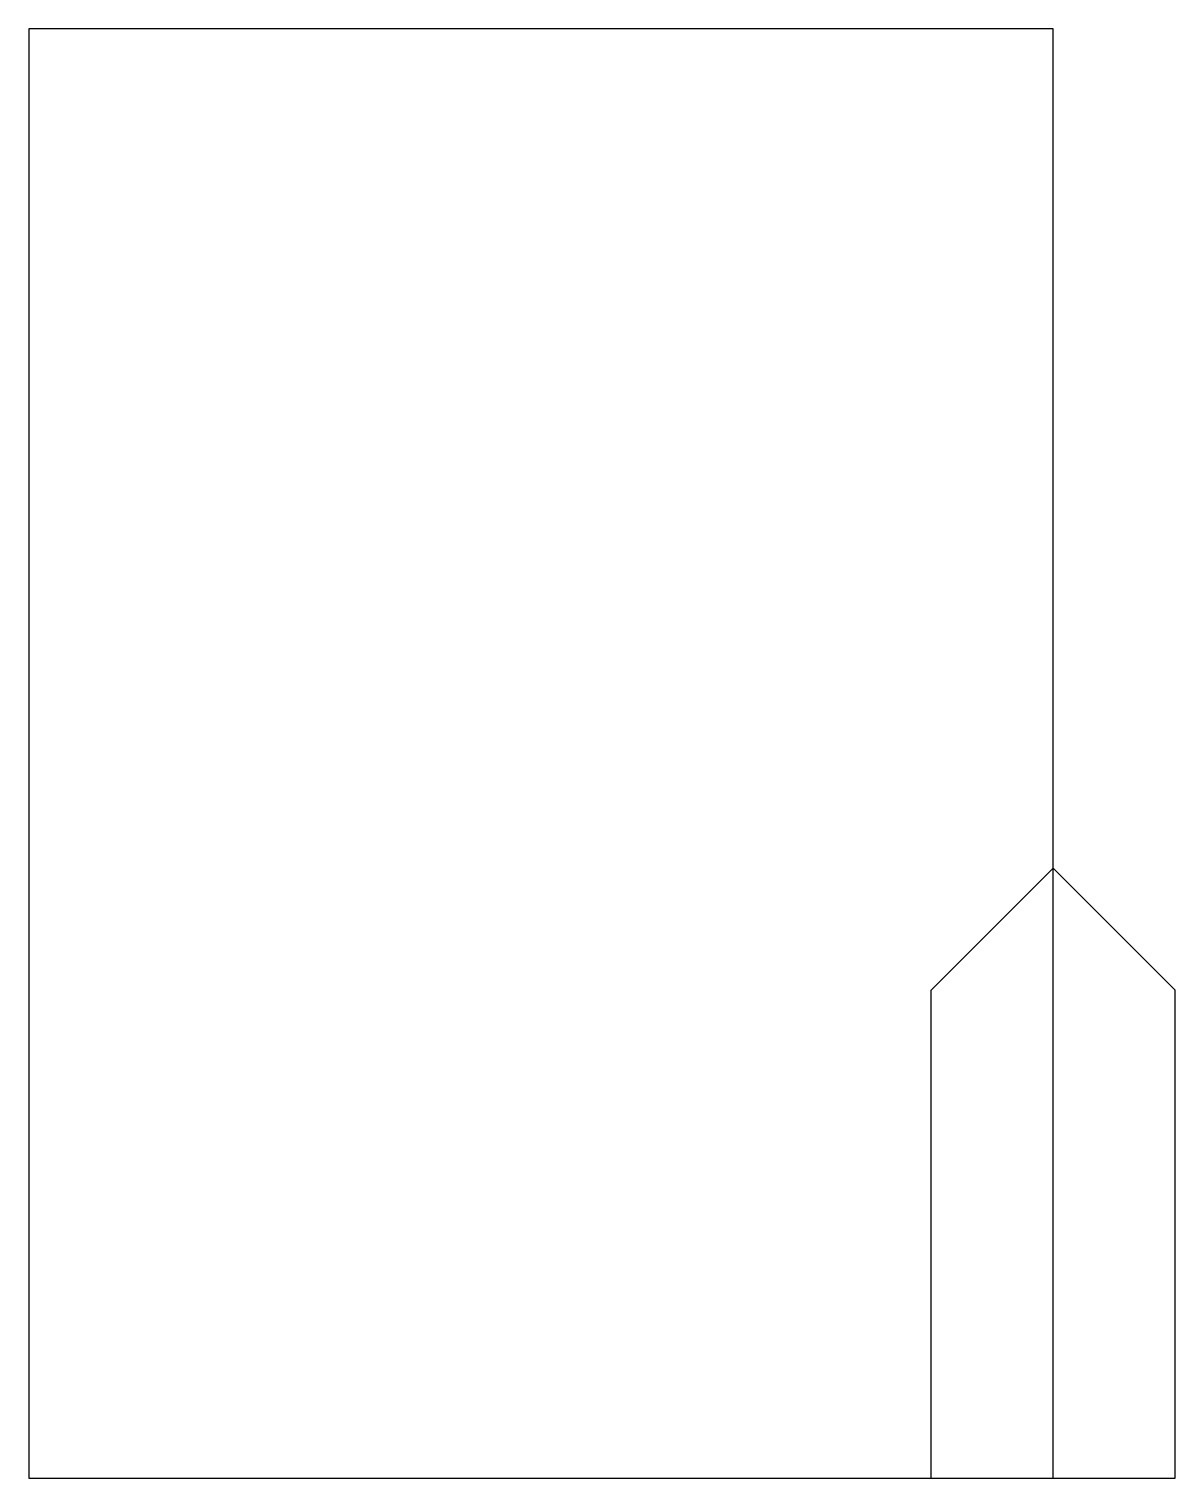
# Model space of a CAD drawing. Extents: x 0 to 235, y 0 to 297.
import ezdxf

# ---------------------------------------------------------------- set-up
doc = ezdxf.new("R2010")
doc.units = 0
doc.header["$MEASUREMENT"] = 0
doc.layers.get('0').update_dxf_attribs({"linetype": 'CONTINUOUS'})

msp = doc.modelspace()

# ---------------------------------------------------------------- linework, layer by layer
msp.add_lwpolyline([(0, 0), (210, 0), (210, 297), (0, 297)], close=True)
for points in [[(0, 0), (185, 0), (185, 100), (210, 125), (210, 297), (0, 297), (0, 0)], [(0, 0), (235, 0), (235, 100), (210, 125), (210, 297), (0, 297), (0, 0)]]:
    msp.add_lwpolyline(points)

doc.saveas('drawing.dxf')
